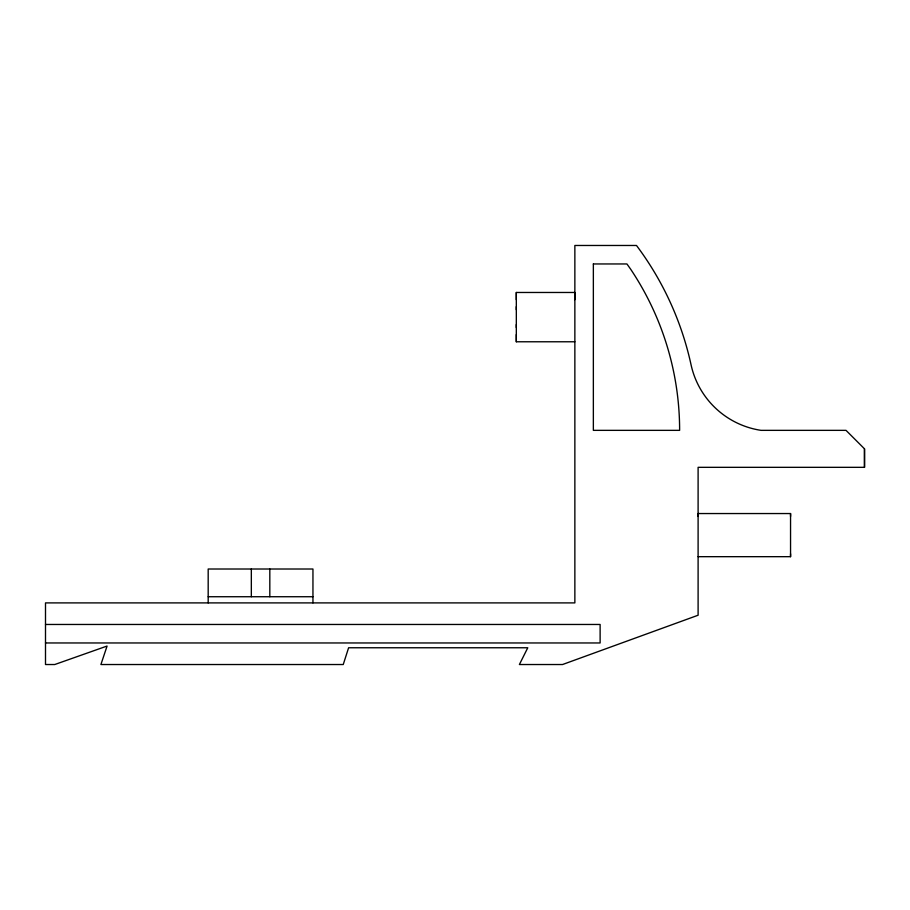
<?xml version="1.0" encoding="UTF-8"?>
<svg xmlns="http://www.w3.org/2000/svg" width="910" height="910" viewBox="0 0 910 910"><rect width="100%" height="100%" fill="white"/><g stroke="black" fill="none" stroke-linecap="round" stroke-linejoin="round"><path stroke-width="1.36" d="M208.185 602.898L208.185 569.012L312.949 569.012L312.949 602.898M251.331 596.732L251.331 569.012M269.815 596.732L269.815 569.012M574.858 341.773L516.323 341.773L516.323 292.474L574.858 292.474L574.858 299.697M698.106 556.681L790.551 556.681L790.551 513.547L698.106 513.547L698.106 516.436M864.5 467.33L864.5 448.835L846.016 430.35L761.033 430.35A84.528 84.528 0 0 1 691.054 364.762A308.126 308.126 0 0 0 636.488 245.472L574.858 245.472L574.858 602.898L45.5 602.898L45.5 664.528L54.748 664.528L107.073 646.043L100.908 664.528L343.241 664.528L348.61 647.761L527.777 647.761L519.394 664.528L562.539 664.528L698.106 615.228L698.106 467.33L864.5 467.33L864.5 448.835M208.185 596.732L312.949 596.732M45.5 624.465L600.122 624.465L600.122 642.961L45.5 642.961M790.551 513.547L790.551 516.436M790.551 553.792L790.551 556.681M516.323 292.474L516.323 299.697M516.323 306.647L516.323 309.718M516.323 324.529L516.323 327.6M516.323 334.55L516.323 341.773M593.354 263.957L593.354 430.35L679.622 430.35A289.63 289.63 0 0 0 630.676 269.235L626.933 263.957L593.354 263.957"/></g></svg>
